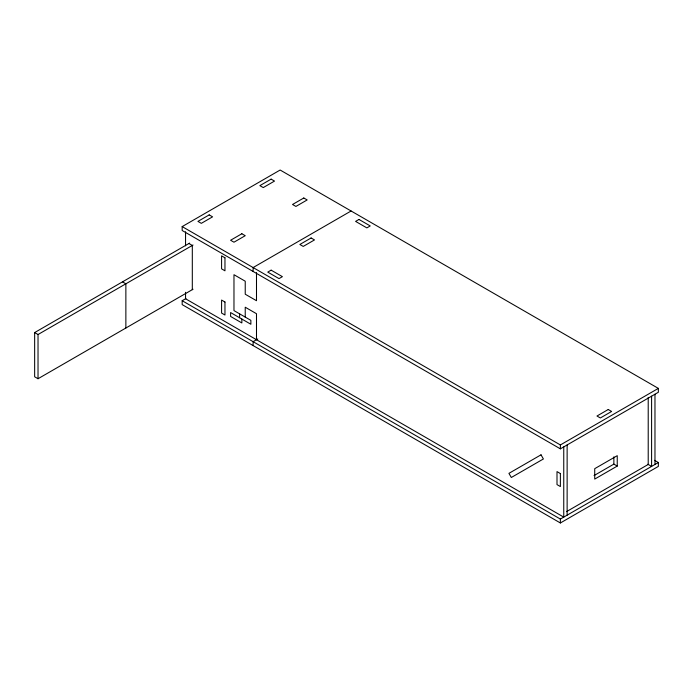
<?xml version="1.0" encoding="UTF-8"?>
<svg xmlns="http://www.w3.org/2000/svg" width="693" height="693" viewBox="0 0 693 693"><rect width="100%" height="100%" fill="white"/><g stroke="black" fill="none" stroke-linecap="round" stroke-linejoin="round"><path stroke-width="1.04" d="M182.172 226.594L280.145 170.028L658.35 388.383L658.35 392.281L560.377 448.847L182.172 230.5L182.172 226.594L560.377 444.949L658.35 388.383M193.035 289.241L38.028 378.733L34.65 376.784L34.65 332.571L189.657 243.078M34.65 332.571L38.028 334.52L193.035 245.027M654.599 460.343L658.35 462.5L658.35 466.406L560.377 522.972L182.172 304.617L182.172 300.719L185.906 298.562M351.091 210.993L253.118 267.559L253.118 271.457M257.787 338.981L253.118 341.675L253.118 345.573M594.048 475.571L613.868 464.128L617.246 466.077L617.246 455.673L594.724 468.676L594.724 479.08L617.246 466.077M566.502 511.633L648.215 464.457L648.215 397.41M182.172 300.719L560.377 519.066L658.35 462.5M647.842 464.241L651.593 466.406L651.593 396.188M188.929 243.503L192.308 245.452L192.308 289.665M122.488 281.86L125.866 283.809L125.866 328.023M654.972 394.239L654.972 464.457M613.868 456.843L613.868 464.128M567.134 444.949L567.134 515.168M563.755 446.898L563.755 517.117L185.551 298.761L185.551 292.281M560.377 444.949L560.377 448.847M560.377 519.066L560.377 522.972M256.497 272.626L256.497 300.719L245.235 294.213L245.235 281.211L233.974 274.705L233.974 310.594L250.866 320.348L250.866 324.255L230.596 312.552L230.596 316.45L241.857 322.955L241.857 319.049M256.497 339.726L256.497 313.721L245.235 307.216L245.235 317.099M239.605 313.851L239.605 317.749M185.551 231.783L185.551 245.833M38.028 334.52L38.028 378.733M209.199 214.891L197.938 221.396L201.316 223.345L212.578 216.84L209.199 214.891M271.136 179.132L259.875 185.637L263.253 187.586L274.515 181.081L271.136 179.132M241.857 233.749L230.596 240.246L233.974 242.204L245.235 235.698L241.857 233.749M303.794 197.99L292.533 204.487L295.911 206.436L307.172 199.939L303.794 197.99M311.114 237.976L299.852 244.473L303.231 246.422L314.492 239.925L311.114 237.976M271.136 270.157L267.758 272.106L279.019 278.612L282.397 276.654L271.136 270.157M358.974 219.447L355.596 221.396L366.857 227.893L370.235 225.944L358.974 219.447M608.237 409.511L596.976 416.017L600.355 417.966L611.616 411.46L608.237 409.511M541.016 454.825L508.931 473.354L511.313 477.494L543.407 458.965L541.016 454.825M224.965 257.805L221.587 255.856L221.587 268.858L224.965 270.807L224.965 257.805M560.377 473.553L556.999 471.604L556.999 484.606L560.377 486.555L560.377 473.553M224.965 302.018L221.587 300.069L221.587 313.071L224.965 315.02L224.965 302.018"/></g></svg>
